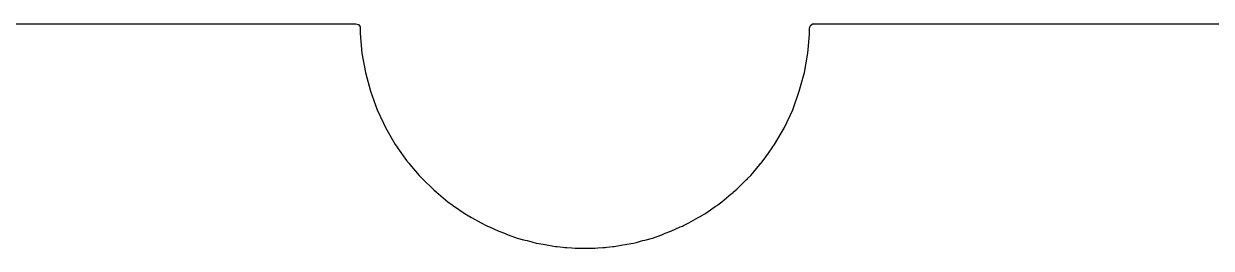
# Model space of a CAD drawing. Extents: x 0.79 to 7.64, y -5.35 to -0.98.
# Drawn here: x 3.721 to 4.762, y -1.181 to -0.984 of the extents above; entities that cross this region are included whole.
import ezdxf

# ---------------------------------------------------------------- set-up
doc = ezdxf.new("R2010")
doc.units = 0
doc.header["$MEASUREMENT"] = 0
doc.layers.add('BLACK', color=7, linetype='CONTINUOUS')

msp = doc.modelspace()

# ---------------------------------------------------------------- linework, layer by layer
at = {"layer": 'BLACK', "linetype": 'CONTINUOUS'}
for p, q in [((3.7087, -0.9843), (4.0118, -0.9843)), ((4.0118, -0.9843), (4.0141, -0.985)), ((4.0141, -0.985), (4.0155, -0.987)), ((4.0155, -0.987), (4.0157, -0.9882)), ((4.0157, -0.9882), (4.0157, -0.9928)), ((4.4095, -0.9882), (4.4102, -0.9859)), ((4.4095, -0.9928), (4.4095, -0.9882)), ((4.4102, -0.9859), (4.4122, -0.9845)), ((4.4122, -0.9845), (4.4134, -0.9843)), ((4.4134, -0.9843), (4.8898, -0.9843)), ((4.0157, -0.9928), (4.0172, -1.01)), ((4.408, -1.01), (4.4094, -0.9937)), ((4.4094, -0.9937), (4.4095, -0.9928)), ((4.0172, -1.01), (4.0172, -1.01)), ((4.0172, -1.01), (4.0202, -1.0269)), ((4.405, -1.0269), (4.408, -1.01)), ((4.0202, -1.0269), (4.0202, -1.0269)), ((4.0202, -1.0269), (4.0247, -1.0435)), ((4.4005, -1.0435), (4.405, -1.0269)), ((4.0247, -1.0435), (4.0247, -1.0435)), ((4.0247, -1.0435), (4.0247, -1.0435)), ((4.0247, -1.0435), (4.0305, -1.0597)), ((4.3947, -1.0597), (4.4005, -1.0435)), ((4.0305, -1.0597), (4.036, -1.0714)), ((4.3874, -1.0752), (4.3947, -1.0597)), ((4.036, -1.0714), (4.0378, -1.0752)), ((4.0378, -1.0752), (4.0464, -1.0901)), ((4.3788, -1.0901), (4.3874, -1.0752)), ((4.0464, -1.0901), (4.0464, -1.0901)), ((4.0464, -1.0901), (4.0482, -1.0927)), ((4.0482, -1.0927), (4.0482, -1.0928)), ((4.0482, -1.0928), (4.0484, -1.093)), ((4.3768, -1.093), (4.377, -1.0928)), ((4.377, -1.0927), (4.3771, -1.0926)), ((4.377, -1.0928), (4.377, -1.0927)), ((4.377, -1.0927), (4.377, -1.0927)), ((4.377, -1.0928), (4.377, -1.0928)), ((4.3771, -1.0926), (4.3788, -1.0901)), ((4.0484, -1.093), (4.0484, -1.093)), ((4.0484, -1.093), (4.0563, -1.1042)), ((4.3689, -1.1042), (4.3735, -1.0977)), ((4.3735, -1.0977), (4.3768, -1.093)), ((4.3768, -1.093), (4.3768, -1.093)), ((4.0563, -1.1042), (4.0563, -1.1042)), ((4.0563, -1.1042), (4.0563, -1.1042)), ((4.0563, -1.1042), (4.0585, -1.1068)), ((4.0585, -1.1068), (4.0586, -1.107)), ((4.0586, -1.107), (4.0592, -1.1077)), ((4.0592, -1.1077), (4.0592, -1.1078)), ((4.0592, -1.1078), (4.0592, -1.1078)), ((4.0592, -1.1078), (4.0673, -1.1174)), ((4.3579, -1.1174), (4.366, -1.1077)), ((4.366, -1.1077), (4.3666, -1.107)), ((4.3666, -1.107), (4.3667, -1.1068)), ((4.3667, -1.1068), (4.3689, -1.1042)), ((4.0673, -1.1174), (4.0699, -1.1199)), ((4.0699, -1.1199), (4.0699, -1.1199)), ((4.0699, -1.1199), (4.07, -1.12)), ((4.07, -1.12), (4.0702, -1.1204)), ((4.0702, -1.1204), (4.0712, -1.1213)), ((4.0712, -1.1213), (4.0712, -1.1213)), ((4.0712, -1.1213), (4.0712, -1.1213)), ((4.0712, -1.1213), (4.0795, -1.1295)), ((4.3457, -1.1295), (4.354, -1.1213)), ((4.354, -1.1213), (4.355, -1.1204)), ((4.355, -1.1204), (4.3552, -1.12)), ((4.3552, -1.12), (4.3579, -1.1174)), ((4.0795, -1.1295), (4.0801, -1.13)), ((4.0801, -1.13), (4.0826, -1.1321)), ((4.0826, -1.1321), (4.083, -1.1326)), ((4.083, -1.1326), (4.0843, -1.1336)), ((4.0843, -1.1336), (4.0843, -1.1336)), ((4.0843, -1.1336), (4.0926, -1.1406)), ((4.3326, -1.1406), (4.3409, -1.1336)), ((4.3409, -1.1336), (4.3422, -1.1326)), ((4.3422, -1.1326), (4.3426, -1.1321)), ((4.3426, -1.1321), (4.3457, -1.1295)), ((4.0926, -1.1406), (4.0926, -1.1406)), ((4.0926, -1.1406), (4.0926, -1.1406)), ((4.0926, -1.1406), (4.0962, -1.1431)), ((4.0962, -1.1431), (4.0968, -1.1436)), ((4.0968, -1.1436), (4.0983, -1.1446)), ((4.0983, -1.1446), (4.1067, -1.1504)), ((4.3185, -1.1504), (4.3269, -1.1446)), ((4.3269, -1.1446), (4.3284, -1.1436)), ((4.3284, -1.1436), (4.329, -1.1431)), ((4.329, -1.1431), (4.3326, -1.1406)), ((4.1067, -1.1504), (4.1067, -1.1504)), ((4.1067, -1.1504), (4.1067, -1.1504)), ((4.1067, -1.1504), (4.1107, -1.1527)), ((4.1107, -1.1527), (4.1107, -1.1527)), ((4.1107, -1.1527), (4.1107, -1.1528)), ((4.1107, -1.1528), (4.1108, -1.1528)), ((4.1108, -1.1528), (4.1116, -1.1533)), ((4.1116, -1.1533), (4.1133, -1.1542)), ((4.1133, -1.1542), (4.1216, -1.159)), ((4.3036, -1.159), (4.3119, -1.1542)), ((4.3119, -1.1542), (4.3136, -1.1533)), ((4.3136, -1.1533), (4.3144, -1.1528)), ((4.3144, -1.1528), (4.3177, -1.1509)), ((4.3177, -1.1509), (4.3185, -1.1504)), ((4.3185, -1.1504), (4.3185, -1.1504)), ((4.3185, -1.1504), (4.3185, -1.1504)), ((4.1216, -1.159), (4.1262, -1.1612)), ((4.1262, -1.1612), (4.1271, -1.1617)), ((4.1271, -1.1617), (4.129, -1.1625)), ((4.129, -1.1625), (4.1372, -1.1663)), ((4.288, -1.1663), (4.2962, -1.1625)), ((4.2962, -1.1625), (4.2981, -1.1617)), ((4.2981, -1.1617), (4.299, -1.1612)), ((4.299, -1.1612), (4.3036, -1.159)), ((4.1372, -1.1663), (4.1421, -1.1681)), ((4.1421, -1.1681), (4.1421, -1.1681)), ((4.1421, -1.1681), (4.1422, -1.1681)), ((4.1422, -1.1681), (4.1422, -1.1681)), ((4.1422, -1.1681), (4.1434, -1.1686)), ((4.1434, -1.1686), (4.1453, -1.1693)), ((4.1453, -1.1693), (4.1454, -1.1693)), ((4.1454, -1.1693), (4.1454, -1.1693)), ((4.1454, -1.1693), (4.1533, -1.1722)), ((4.1533, -1.1722), (4.1589, -1.1737)), ((4.1589, -1.1737), (4.1602, -1.1741)), ((4.1602, -1.1741), (4.1621, -1.1745)), ((4.1621, -1.1745), (4.1661, -1.1756)), ((4.1661, -1.1756), (4.1699, -1.1766)), ((4.2552, -1.1766), (4.2577, -1.176)), ((4.2577, -1.176), (4.2631, -1.1745)), ((4.2631, -1.1745), (4.265, -1.1741)), ((4.265, -1.1741), (4.2663, -1.1737)), ((4.2663, -1.1737), (4.2719, -1.1722)), ((4.2719, -1.1722), (4.2799, -1.1693)), ((4.2799, -1.1693), (4.2818, -1.1686)), ((4.2818, -1.1686), (4.283, -1.1681)), ((4.283, -1.1681), (4.288, -1.1663)), ((4.1699, -1.1766), (4.1699, -1.1766)), ((4.1699, -1.1766), (4.1699, -1.1766)), ((4.1699, -1.1766), (4.1759, -1.1777)), ((4.1759, -1.1777), (4.1774, -1.178)), ((4.1774, -1.178), (4.1793, -1.1783)), ((4.1793, -1.1783), (4.1869, -1.1796)), ((4.1869, -1.1796), (4.1869, -1.1796)), ((4.1869, -1.1796), (4.1869, -1.1796)), ((4.1869, -1.1796), (4.1883, -1.1797)), ((4.1883, -1.1797), (4.1933, -1.1802)), ((4.1933, -1.1802), (4.1949, -1.1804)), ((4.1949, -1.1804), (4.1968, -1.1805)), ((4.1968, -1.1805), (4.2011, -1.1809)), ((4.2011, -1.1809), (4.204, -1.1811)), ((4.204, -1.1811), (4.2108, -1.1811)), ((4.2108, -1.1811), (4.2126, -1.1812)), ((4.2126, -1.1812), (4.2144, -1.1811)), ((4.2144, -1.1811), (4.2212, -1.1811)), ((4.2212, -1.1811), (4.224, -1.1809)), ((4.224, -1.1809), (4.2284, -1.1805)), ((4.2284, -1.1805), (4.2303, -1.1804)), ((4.2303, -1.1804), (4.2319, -1.1802)), ((4.2319, -1.1802), (4.2371, -1.1797)), ((4.2371, -1.1797), (4.2383, -1.1796)), ((4.2383, -1.1796), (4.2459, -1.1783)), ((4.2383, -1.1796), (4.2383, -1.1796)), ((4.2383, -1.1796), (4.2383, -1.1796)), ((4.2459, -1.1783), (4.2478, -1.178)), ((4.2478, -1.178), (4.2493, -1.1777)), ((4.2493, -1.1777), (4.2552, -1.1766)), ((4.2552, -1.1766), (4.2552, -1.1766)), ((4.2552, -1.1766), (4.2552, -1.1766))]:
    msp.add_line(p, q, dxfattribs=at)

doc.saveas('drawing.dxf')
